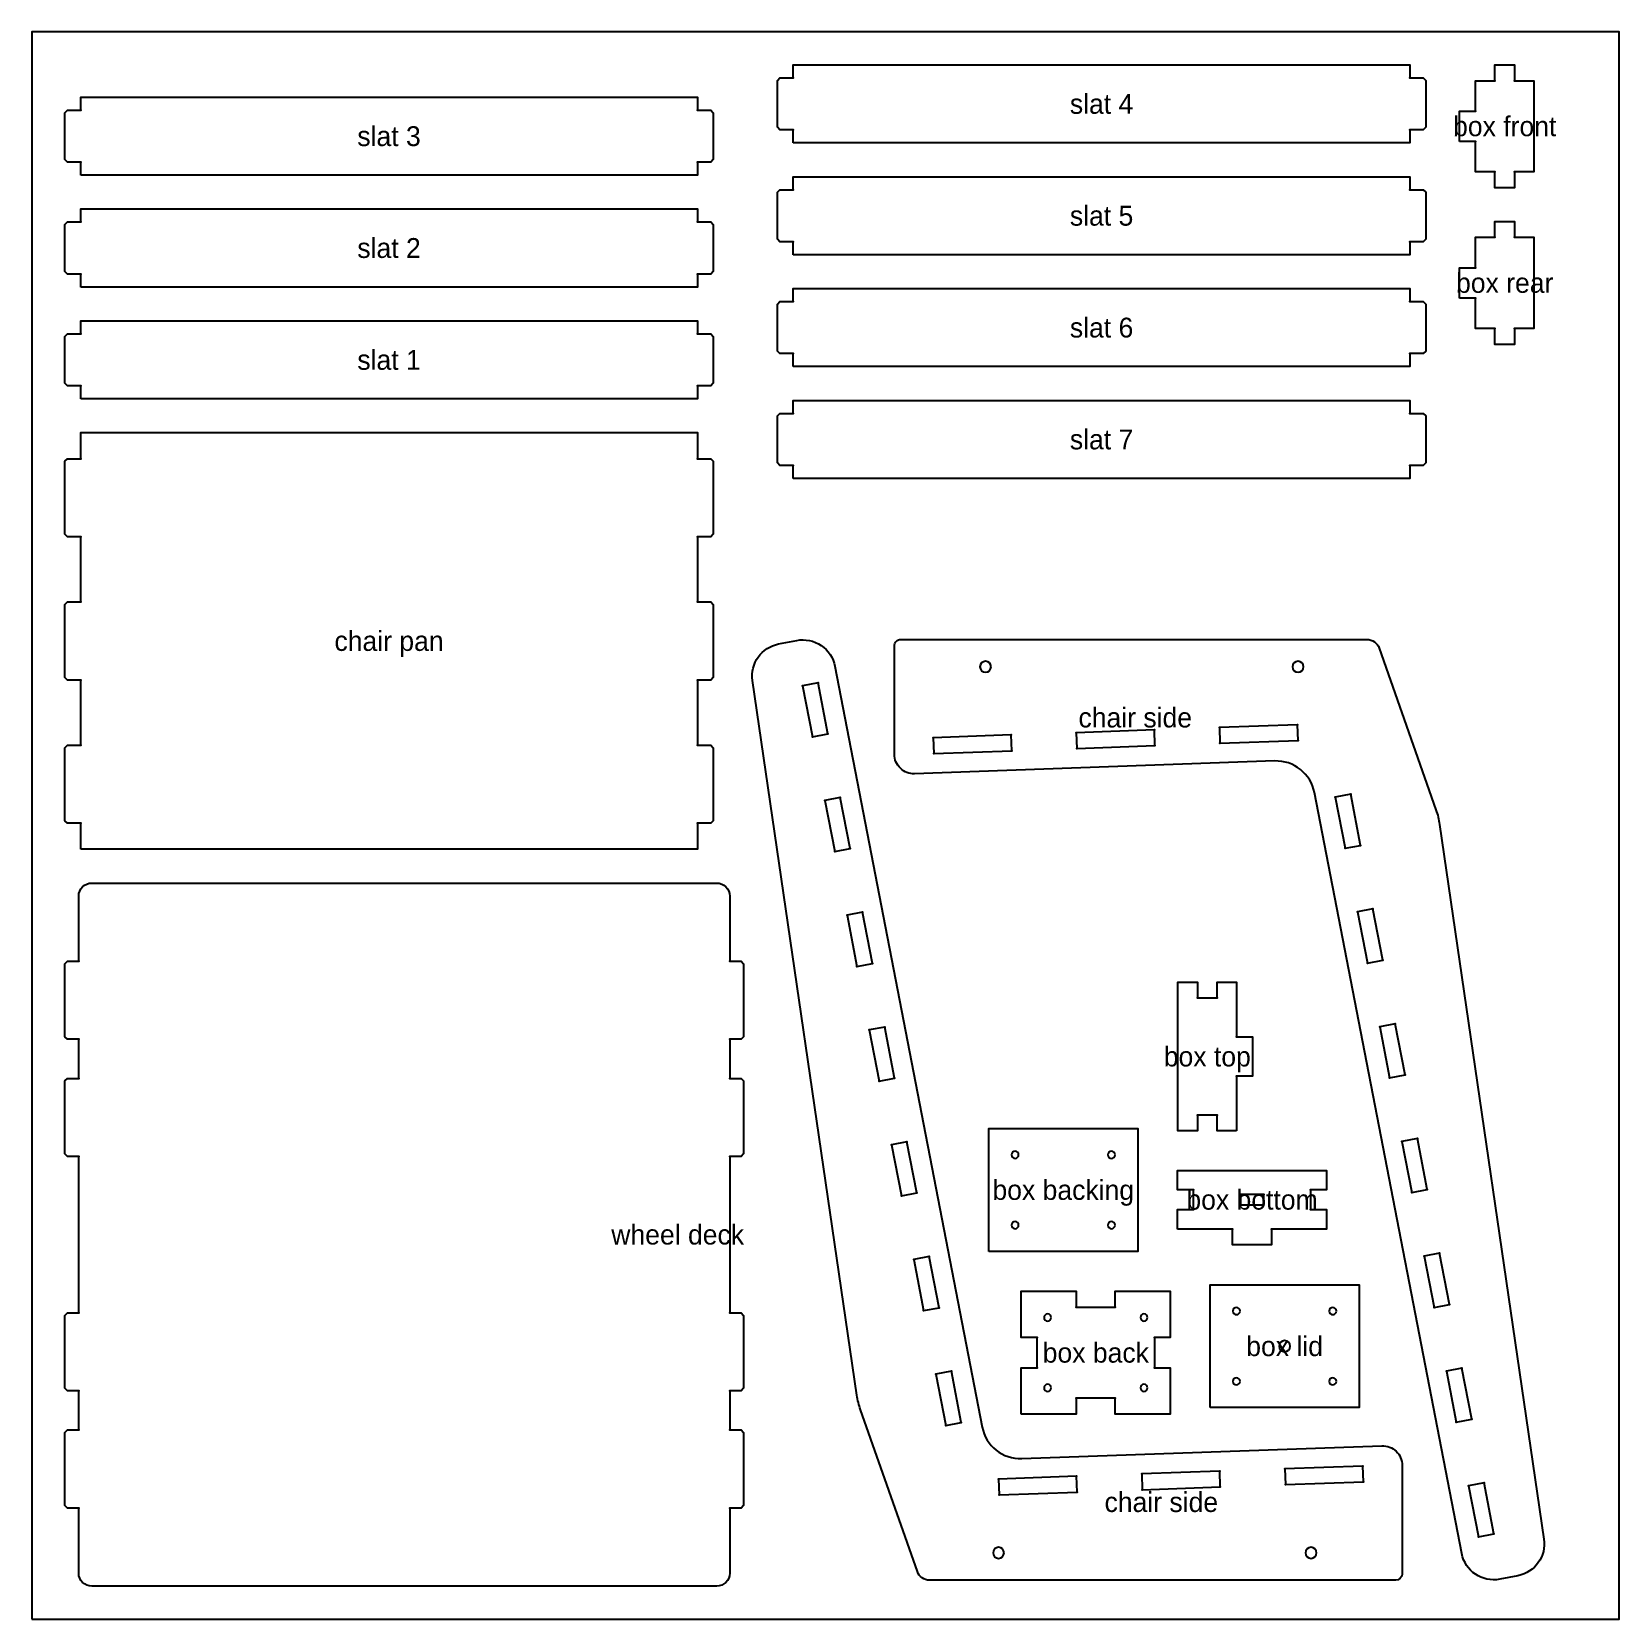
# Model space of a CAD drawing. Header units: inches. Extents: x 0 to 48, y 0 to 48.
import ezdxf
from ezdxf.enums import TextEntityAlignment as Align

# ---------------------------------------------------------------- set-up
doc = ezdxf.new("R2010")
doc.units = ezdxf.units.IN
doc.header["$MEASUREMENT"] = 0
for name, color, linetype in [('Default', 7, 'Continuous'), ('drill points', 1, 'Continuous'), ('no cut', 8, 'Continuous')]:
    doc.layers.add(name, color=color, linetype=linetype)

msp = doc.modelspace()

# ---------------------------------------------------------------- linework, layer by layer
at = {"layer": 'Default'}
for points in [[(23.025, 44.638), (23.025, 45.032), (22.623, 45.032), (22.545, 45.11), (22.545, 46.528), (22.623, 46.606), (23.025, 46.606), (23.025, 47), (41.671, 47), (41.671, 46.606), (42.072, 46.606), (42.151, 46.528), (42.151, 45.11), (42.072, 45.032), (41.671, 45.032), (41.671, 44.638)], [(43.171, 44.683), (43.171, 45.601), (43.651, 45.601), (43.651, 46.52), (44.241, 46.52), (44.241, 47), (44.832, 47), (44.832, 46.52), (45.422, 46.52), (45.422, 43.764), (44.832, 43.764), (44.832, 43.284), (44.241, 43.284), (44.241, 43.764), (43.651, 43.764), (43.651, 44.683)], [(1.48, 43.661), (1.48, 44.055), (1.079, 44.055), (1, 44.134), (1, 45.551), (1.079, 45.63), (1.48, 45.63), (1.48, 46.024), (20.126, 46.024), (20.126, 45.63), (20.528, 45.63), (20.606, 45.551), (20.606, 44.134), (20.528, 44.055), (20.126, 44.055), (20.126, 43.661)], [(23.025, 41.256), (23.025, 41.65), (22.623, 41.65), (22.545, 41.728), (22.545, 43.146), (22.623, 43.224), (23.025, 43.224), (23.025, 43.618), (41.671, 43.618), (41.671, 43.224), (42.072, 43.224), (42.151, 43.146), (42.151, 41.728), (42.072, 41.65), (41.671, 41.65), (41.671, 41.256)], [(1.48, 40.28), (1.48, 40.673), (1.079, 40.673), (1, 40.752), (1, 42.169), (1.079, 42.248), (1.48, 42.248), (1.48, 42.642), (20.126, 42.642), (20.126, 42.248), (20.528, 42.248), (20.606, 42.169), (20.606, 40.752), (20.528, 40.673), (20.126, 40.673), (20.126, 40.28)], [(43.171, 39.947), (43.171, 40.866), (43.651, 40.866), (43.651, 41.784), (44.241, 41.784), (44.241, 42.264), (44.832, 42.264), (44.832, 41.784), (45.422, 41.784), (45.422, 39.029), (44.832, 39.029), (44.832, 38.548), (44.241, 38.548), (44.241, 39.029), (43.651, 39.029), (43.651, 39.947)], [(23.025, 37.874), (23.025, 38.268), (22.623, 38.268), (22.545, 38.346), (22.545, 39.764), (22.623, 39.843), (23.025, 39.843), (23.025, 40.236), (41.671, 40.236), (41.671, 39.843), (42.072, 39.843), (42.151, 39.764), (42.151, 38.346), (42.072, 38.268), (41.671, 38.268), (41.671, 37.874)], [(1.48, 36.898), (1.48, 37.291), (1.079, 37.291), (1, 37.37), (1, 38.787), (1.079, 38.866), (1.48, 38.866), (1.48, 39.26), (20.126, 39.26), (20.126, 38.866), (20.528, 38.866), (20.606, 38.787), (20.606, 37.37), (20.528, 37.291), (20.126, 37.291), (20.126, 36.898)], [(23.025, 34.492), (23.025, 34.886), (22.623, 34.886), (22.545, 34.965), (22.545, 36.382), (22.623, 36.461), (23.025, 36.461), (23.025, 36.854), (41.671, 36.854), (41.671, 36.461), (42.072, 36.461), (42.151, 36.382), (42.151, 34.965), (42.072, 34.886), (41.671, 34.886), (41.671, 34.492)], [(1.48, 23.28), (1.48, 24.067), (1.079, 24.067), (1, 24.146), (1, 26.35), (1.079, 26.429), (1.48, 26.429), (1.48, 28.398), (1.079, 28.398), (1, 28.476), (1, 30.681), (1.079, 30.76), (1.48, 30.76), (1.48, 32.728), (1.079, 32.728), (1, 32.807), (1, 35.012), (1.079, 35.091), (1.48, 35.091), (1.48, 35.878), (20.126, 35.878), (20.126, 35.091), (20.528, 35.091), (20.606, 35.012), (20.606, 32.807), (20.528, 32.728), (20.126, 32.728), (20.126, 30.76), (20.528, 30.76), (20.606, 30.681), (20.606, 28.476), (20.528, 28.398), (20.126, 28.398), (20.126, 26.429), (20.528, 26.429), (20.606, 26.35), (20.606, 24.146), (20.528, 24.067), (20.126, 24.067), (20.126, 23.28)], [(24.075, 26.771), (23.775, 28.317), (23.309, 28.227), (23.608, 26.681)], [(31.599, 26.332), (33.96, 26.415), (33.943, 26.89), (31.582, 26.806)], [(35.927, 26.485), (38.288, 26.569), (38.271, 27.044), (35.91, 26.96)], [(27.271, 26.178), (29.632, 26.262), (29.615, 26.737), (27.254, 26.653)], [(24.746, 23.301), (24.447, 24.847), (23.981, 24.757), (24.28, 23.211)], [(39.414, 24.856), (39.713, 23.31), (40.18, 23.4), (39.88, 24.946)], [(25.418, 19.831), (25.119, 21.377), (24.653, 21.287), (24.952, 19.741)], [(40.086, 21.386), (40.385, 19.84), (40.852, 19.93), (40.552, 21.476)], [(36.429, 14.764), (35.839, 14.764), (35.839, 15.244), (35.248, 15.244), (35.248, 14.764), (34.658, 14.764), (34.658, 19.267), (35.248, 19.267), (35.248, 18.787), (35.839, 18.787), (35.839, 19.267), (36.429, 19.267), (36.429, 17.606), (36.909, 17.606), (36.909, 16.425), (36.429, 16.425)], [(26.09, 16.361), (25.791, 17.907), (25.324, 17.817), (25.624, 16.271)], [(40.758, 17.916), (41.057, 16.37), (41.523, 16.46), (41.224, 18.006)], [(26.762, 12.891), (26.463, 14.438), (25.996, 14.347), (26.296, 12.801)], [(28.937, 11.122), (28.937, 14.838), (33.44, 14.838), (33.44, 11.122)], [(41.43, 14.446), (41.729, 12.9), (42.195, 12.99), (41.896, 14.536)], [(34.646, 11.799), (34.646, 12.389), (35.126, 12.389), (35.126, 12.98), (34.646, 12.98), (34.646, 13.571), (39.149, 13.571), (39.149, 12.98), (38.669, 12.98), (38.669, 12.389), (39.149, 12.389), (39.149, 11.799), (37.488, 11.799), (37.488, 11.319), (36.307, 11.319), (36.307, 11.799)], [(36.543, 12.527), (37.252, 12.527), (37.252, 12.842), (36.543, 12.842)], [(42.101, 10.976), (42.401, 9.43), (42.867, 9.52), (42.568, 11.066)], [(27.434, 9.421), (27.134, 10.968), (26.668, 10.877), (26.967, 9.331)], [(35.63, 6.398), (35.63, 10.114), (40.133, 10.114), (40.133, 6.398)], [(29.921, 6.201), (29.921, 7.599), (30.401, 7.599), (30.401, 8.518), (29.921, 8.518), (29.921, 9.917), (31.582, 9.917), (31.582, 9.437), (32.763, 9.437), (32.763, 9.917), (34.425, 9.917), (34.425, 8.518), (33.945, 8.518), (33.945, 7.599), (34.425, 7.599), (34.425, 6.201), (32.763, 6.201), (32.763, 6.681), (31.582, 6.681), (31.582, 6.201)], [(28.106, 5.951), (27.806, 7.498), (27.34, 7.407), (27.639, 5.861)], [(42.773, 7.506), (43.073, 5.96), (43.539, 6.05), (43.24, 7.596)], [(31.593, 4.322), (29.232, 4.238), (29.249, 3.763), (31.609, 3.847)], [(35.921, 4.475), (33.56, 4.392), (33.577, 3.917), (35.937, 4.001)], [(40.249, 4.629), (37.888, 4.545), (37.905, 4.07), (40.265, 4.154)], [(43.445, 4.036), (43.745, 2.49), (44.211, 2.58), (43.912, 4.126)]]:
    msp.add_lwpolyline(points, close=True, dxfattribs=at)
for points in [[(41.437, 1.378, -0.414173), (41.24, 1.181), (27.149, 1.181, -0.318417), (26.778, 1.444), (25.06, 6.335, -0.048199), (24.952, 6.776), (21.796, 28.382, -0.400732), (22.583, 29.49), (23.129, 29.596, -0.414225), (24.283, 28.817), (28.737, 5.812, 0.369291), (29.938, 4.857), (40.826, 5.243, -0.424656), (41.437, 4.653)], [(26.083, 29.429, -0.414275), (26.28, 29.626), (40.371, 29.626, -0.318432), (40.742, 29.363), (42.459, 24.472, -0.048177), (42.568, 24.031), (45.724, 2.426, -0.40074), (44.937, 1.317), (44.391, 1.211, -0.414211), (43.237, 1.99), (38.783, 24.995, 0.369283), (37.582, 25.951), (26.694, 25.564, -0.424634), (26.083, 26.154)], [(29.006, 28.799, 1), (28.671, 28.799, 1)], [(38.455, 28.799, 1), (38.12, 28.799, 1)], [(20.711, 1), (1.814, 1, -0.414224), (1.42, 1.394), (1.42, 3.362), (1.079, 3.362), (1, 3.441), (1, 5.646), (1.079, 5.724), (1.42, 5.724), (1.42, 6.906), (1.079, 6.906), (1, 6.984), (1, 9.189), (1.079, 9.268), (1.42, 9.268), (1.42, 13.992), (1.079, 13.992), (1, 14.071), (1, 16.276), (1.079, 16.354), (1.42, 16.354), (1.42, 17.535), (1.079, 17.535), (1, 17.614), (1, 19.819), (1.079, 19.898), (1.42, 19.898), (1.42, 21.866, -0.414224), (1.814, 22.26), (20.711, 22.26, -0.414224), (21.105, 21.866), (21.105, 19.898), (21.446, 19.898), (21.525, 19.819), (21.525, 17.614), (21.446, 17.535), (21.105, 17.535), (21.105, 16.354), (21.446, 16.354), (21.525, 16.276), (21.525, 14.071), (21.446, 13.992), (21.105, 13.992), (21.105, 9.268), (21.446, 9.268), (21.525, 9.189), (21.525, 6.984), (21.446, 6.906), (21.105, 6.906), (21.105, 5.724), (21.446, 5.724), (21.525, 5.646), (21.525, 3.441), (21.446, 3.362), (21.105, 3.362), (21.105, 1.394, -0.414224)], [(29.84, 14.043, 1), (29.624, 14.043, 1)], [(32.754, 14.043, 1), (32.537, 14.043, 1)], [(29.84, 11.917, 1), (29.624, 11.917, 1)], [(32.754, 11.917, 1), (32.537, 11.917, 1)], [(30.824, 9.122, 1), (30.608, 9.122, 1)], [(33.738, 9.122, 1), (33.521, 9.122, 1)], [(36.533, 9.319, 1), (36.317, 9.319, 1)], [(39.447, 9.319, 1), (39.23, 9.319, 1)], [(38.049, 8.256, 1), (37.714, 8.256, 1)], [(36.533, 7.193, 1), (36.317, 7.193, 1)], [(39.447, 7.193, 1), (39.23, 7.193, 1)], [(30.824, 6.996, 1), (30.608, 6.996, 1)], [(33.738, 6.996, 1), (33.521, 6.996, 1)], [(29.4, 2.008, 1), (29.065, 2.008, 1)], [(38.848, 2.008, 1), (38.514, 2.008, 1)]]:
    msp.add_lwpolyline(points, format="xyb", close=True, dxfattribs=at)
at = {"layer": 'drill points'}
for p in [(23.025, 46.606), (41.671, 46.606), (44.241, 46.52), (44.832, 46.52), (1.48, 45.63), (20.126, 45.63), (43.651, 45.601), (23.025, 45.032), (41.671, 45.032), (43.651, 44.683), (1.48, 44.055), (20.126, 44.055), (44.241, 43.764), (44.832, 43.764), (23.025, 43.224), (41.671, 43.224), (1.48, 42.248), (20.126, 42.248), (44.241, 41.784), (44.832, 41.784), (23.025, 41.65), (41.671, 41.65), (43.651, 40.866), (1.48, 40.673), (20.126, 40.673), (23.025, 39.843), (41.671, 39.843), (43.651, 39.947), (44.241, 39.029), (44.832, 39.029), (1.48, 38.866), (20.126, 38.866), (23.025, 38.268), (41.671, 38.268), (1.48, 37.291), (20.126, 37.291), (23.025, 36.461), (41.671, 36.461), (1.48, 35.091), (20.126, 35.091), (23.025, 34.886), (41.671, 34.886), (1.48, 32.728), (20.126, 32.728), (1.48, 30.76), (20.126, 30.76), (1.48, 28.398), (20.126, 28.398), (23.309, 28.227), (23.775, 28.317), (33.943, 26.89), (35.91, 26.96), (38.271, 27.044), (1.48, 26.429), (20.126, 26.429), (23.608, 26.681), (24.075, 26.771), (27.254, 26.653), (29.615, 26.737), (31.582, 26.806), (33.96, 26.415), (35.927, 26.485), (38.288, 26.569), (27.271, 26.178), (29.632, 26.262), (31.599, 26.332), (23.981, 24.757), (24.447, 24.847), (39.414, 24.856), (39.88, 24.946), (1.48, 24.067), (20.126, 24.067), (24.28, 23.211), (24.746, 23.301), (39.713, 23.31), (40.18, 23.4), (24.653, 21.287), (25.119, 21.377), (40.086, 21.386), (40.552, 21.476), (1.42, 19.898), (21.105, 19.898), (24.952, 19.741), (25.418, 19.831), (40.385, 19.84), (40.852, 19.93), (35.248, 18.787), (35.839, 18.787), (25.324, 17.817), (25.791, 17.907), (40.758, 17.916), (41.224, 18.006), (1.42, 17.535), (21.105, 17.535), (36.429, 17.606), (1.42, 16.354), (21.105, 16.354), (26.09, 16.361), (36.429, 16.425), (41.057, 16.37), (41.523, 16.46), (25.624, 16.271), (35.248, 15.244), (35.839, 15.244), (26.463, 14.438), (41.43, 14.446), (41.896, 14.536), (1.42, 13.992), (21.105, 13.992), (25.996, 14.347), (35.126, 12.98), (38.669, 12.98), (42.195, 12.99), (26.296, 12.801), (26.762, 12.891), (36.543, 12.842), (36.543, 12.527), (37.252, 12.842), (37.252, 12.527), (41.729, 12.9), (35.126, 12.389), (38.669, 12.389), (36.307, 11.799), (37.488, 11.799), (42.568, 11.066), (26.668, 10.877), (27.134, 10.968), (42.101, 10.976), (1.42, 9.268), (21.105, 9.268), (26.967, 9.331), (27.434, 9.421), (31.582, 9.437), (32.763, 9.437), (42.401, 9.43), (42.867, 9.52), (30.401, 8.518), (33.945, 8.518), (27.34, 7.407), (27.806, 7.498), (30.401, 7.599), (33.945, 7.599), (42.773, 7.506), (43.24, 7.596), (1.42, 6.906), (21.105, 6.906), (31.582, 6.681), (32.763, 6.681), (27.639, 5.861), (28.106, 5.951), (43.073, 5.96), (43.539, 6.05), (1.42, 5.724), (21.105, 5.724), (31.593, 4.322), (33.56, 4.392), (35.921, 4.475), (37.888, 4.545), (40.249, 4.629), (29.232, 4.238), (31.609, 3.847), (33.577, 3.917), (35.937, 4.001), (37.905, 4.07), (40.265, 4.154), (43.445, 4.036), (43.912, 4.126), (1.42, 3.362), (21.105, 3.362), (29.249, 3.763), (43.745, 2.49), (44.211, 2.58)]:
    msp.add_point(p, dxfattribs=at)
at = {"layer": 'no cut'}
msp.add_lwpolyline([(0, 0), (48, 0), (48, 48), (0, 48)], close=True, dxfattribs=at)

# ---------------------------------------------------------------- texts
for s, p in [('slat 4', (32.348, 45.819)), ('slat 3', (10.803, 44.843)), ('box front', (44.537, 45.142)), ('slat 5', (32.348, 42.437)), ('slat 2', (10.803, 41.461)), ('box rear', (44.537, 40.406)), ('slat 6', (32.348, 39.055)), ('slat 1', (10.803, 38.079)), ('slat 7', (32.348, 35.673)), ('chair pan', (10.803, 29.579)), ('chair side', (33.366, 27.264)), ('box top', (35.544, 17.015)), ('box backing', (31.189, 12.98)), ('box bottom', (36.897, 12.685)), ('wheel deck', (19.53, 11.63)), ('box back', (32.173, 8.059)), ('box lid', (37.882, 8.256)), ('chair side', (34.154, 3.543))]:
    msp.add_text(s, height=0.6, dxfattribs=at).set_placement(p, align=Align.MIDDLE_CENTER)

doc.saveas('drawing.dxf')
